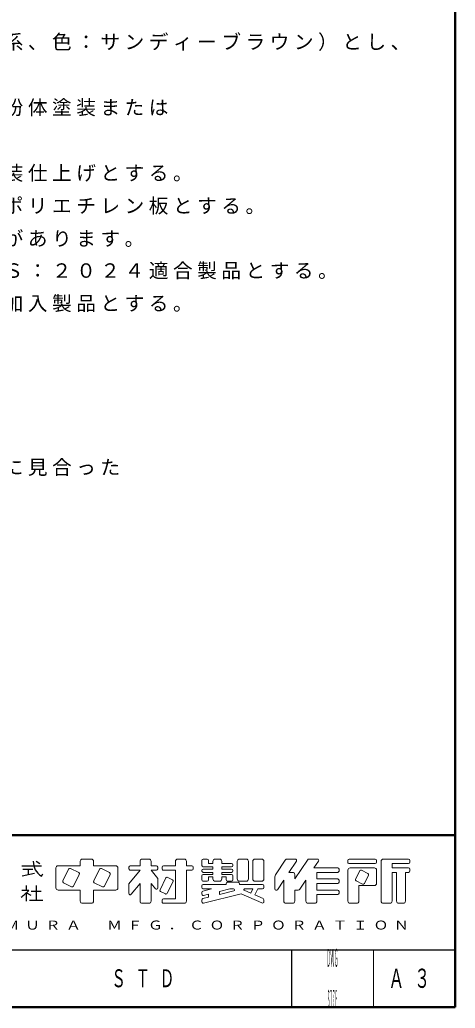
# Model space of a CAD drawing. Units: millimetres on the paper. Extents: x -385 to 0, y -594 to 267.
# Drawn here: x -53.2 to 0, y -0.1 to 120.5 of the extents above; entities that cross this region are included whole.
import ezdxf
from ezdxf.enums import TextEntityAlignment as Align

# ---------------------------------------------------------------- set-up
doc = ezdxf.new("R2010")
doc.units = ezdxf.units.MM
doc.layers.add('CLASS1', color=7, linetype='Continuous', lineweight=13)
doc.layers.add('NAKAMURA図枠', color=7, linetype='Continuous', lineweight=13)
doc.layers.add('図面情報', color=7, linetype='Continuous')
doc.styles.add('ＭＳ ゴシック', font='')
doc.styles.get('ＭＳ ゴシック').set_extended_font_data('MS Gothic')

msp = doc.modelspace()

# ---------------------------------------------------------------- linework, layer by layer
at = {"layer": 'NAKAMURA図枠', "lineweight": 50}
for p, q in [((0, 0), (0, 267)), ((-385, 21), (0, 21)), ((-385, 0), (0, 0))]:
    msp.add_line(p, q, dxfattribs=at)
at = {"layer": 'NAKAMURA図枠', "lineweight": 25}
for p, q in [((-52.931, 17.253), (-50.501, 17.253)), ((-50.719, 17.467), (-51.16, 17.761)), ((-52.889, 16.02), (-51.353, 16.327)), ((-52.796, 16.848), (-51.581, 16.848)), ((-52.121, 16.848), (-52.121, 16.173)), ((-52.391, 14.823), (-52.391, 14.283)), ((-51.176, 14.823), (-51.176, 13.068)), ((-52.931, 14.283), (-52.051, 14.283)), ((-52.391, 13.91), (-52.391, 12.933)), ((-52.34, 13.96), (-51.796, 13.646)), ((-51.783, 14.148), (-50.568, 14.148)), ((-51.986, 13.068), (-50.366, 13.068))]:
    msp.add_line(p, q, dxfattribs=at)
at = {"layer": 'NAKAMURA図枠'}
for p, q in [((-48.746, 16.983), (-48.746, 14.553)), ((-48.476, 17.253), (-45.776, 17.253)), ((-45.975, 16.408), (-46.981, 16.911)), ((-45.776, 17.793), (-45.776, 17.253)), ((-45.506, 18.063), (-44.426, 18.063)), ((-44.156, 17.793), (-44.156, 17.253)), ((-44.156, 17.253), (-41.456, 17.253)), ((-42.195, 16.408), (-43.201, 16.911)), ((-41.186, 16.983), (-41.186, 14.553)), ((-39.836, 17.091), (-39.836, 16.875)), ((-39.674, 17.253), (-38.486, 17.253)), ((-38.486, 17.793), (-38.486, 17.253)), ((-38.216, 18.063), (-37.406, 18.063)), ((-37.136, 17.793), (-37.136, 17.253)), ((-37.136, 17.253), (-36.488, 17.253)), ((-36.326, 17.091), (-36.326, 16.875)), ((-35.786, 17.091), (-35.786, 16.875)), ((-35.624, 17.253), (-34.166, 17.253)), ((-34.166, 17.793), (-34.166, 17.253)), ((-33.896, 18.063), (-33.086, 18.063)), ((-32.816, 17.793), (-32.816, 17.253)), ((-32.816, 17.253), (-32.168, 17.253)), ((-32.006, 17.091), (-32.006, 16.875)), ((-30.926, 17.901), (-30.926, 17.28)), ((-30.764, 18.063), (-30.278, 18.063)), ((-30.764, 17.118), (-29.576, 17.118)), ((-30.116, 17.901), (-30.116, 17.523)), ((-30.116, 17.523), (-29.576, 17.523)), ((-29.576, 17.793), (-29.576, 17.523)), ((-29.576, 17.118), (-29.576, 16.848)), ((-28.766, 18.063), (-29.306, 18.063)), ((-28.496, 17.793), (-28.496, 17.523)), ((-28.496, 17.523), (-27.308, 17.523)), ((-28.496, 17.118), (-27.308, 17.118)), ((-28.496, 17.118), (-28.496, 16.848)), ((-27.146, 17.361), (-27.146, 17.28)), ((-26.606, 17.793), (-26.606, 15.633)), ((-26.336, 18.063), (-25.526, 18.063)), ((-25.256, 17.793), (-25.256, 15.633)), ((-24.716, 17.793), (-24.716, 15.633)), ((-24.446, 18.063), (-23.636, 18.063)), ((-23.366, 17.793), (-23.366, 15.633)), ((-21.88, 16.242), (-20.746, 17.943)), ((-20.521, 18.063), (-19.529, 18.063)), ((-20.306, 16.443), (-19.394, 17.811)), ((-19.586, 15.633), (-18.046, 17.943)), ((-17.821, 18.063), (-16.829, 18.063)), ((-17.246, 16.983), (-16.694, 17.811)), ((-17.246, 16.983), (-14.348, 16.983)), ((-13.106, 17.901), (-13.106, 17.685)), ((-12.944, 18.063), (-9.758, 18.063)), ((-12.944, 17.523), (-9.758, 17.523)), ((-12.836, 16.983), (-9.866, 16.983)), ((-9.596, 17.901), (-9.596, 17.685)), ((-9.056, 17.793), (-9.056, 12.933)), ((-8.786, 18.063), (-5.708, 18.063)), ((-7.706, 17.523), (-7.706, 16.983)), ((-7.706, 17.523), (-5.708, 17.523)), ((-7.706, 16.983), (-5.708, 16.983)), ((-5.546, 17.901), (-5.546, 17.685)), ((-47.198, 16.838), (-47.918, 15.4)), ((-46.622, 14.752), (-45.902, 16.19)), ((-43.418, 16.838), (-44.138, 15.4)), ((-42.842, 14.752), (-42.122, 16.19)), ((-38.486, 16.713), (-39.836, 15.026)), ((-39.674, 16.713), (-38.486, 16.713)), ((-37.136, 16.713), (-36.326, 15.701)), ((-37.136, 16.713), (-36.488, 16.713)), ((-36.326, 15.701), (-36.326, 14.543)), ((-35.318, 15.758), (-36.038, 14.32)), ((-35.624, 16.713), (-34.166, 16.713)), ((-35.101, 15.831), (-34.527, 15.544)), ((-34.166, 16.713), (-34.166, 13.203)), ((-32.816, 16.713), (-32.816, 12.933)), ((-32.816, 16.713), (-32.168, 16.713)), ((-30.926, 16.686), (-30.926, 16.605)), ((-30.926, 16.011), (-30.926, 15.525)), ((-30.764, 16.848), (-29.576, 16.848)), ((-30.764, 16.443), (-29.576, 16.443)), ((-30.764, 16.173), (-29.576, 16.173)), ((-30.116, 15.903), (-29.576, 15.903)), ((-30.116, 15.903), (-30.116, 15.525)), ((-29.576, 16.443), (-29.576, 16.173)), ((-29.576, 15.903), (-29.576, 15.633)), ((-28.496, 16.848), (-27.308, 16.848)), ((-28.496, 16.443), (-27.308, 16.443)), ((-28.496, 16.443), (-28.496, 16.173)), ((-28.496, 16.173), (-27.308, 16.173)), ((-28.496, 15.903), (-28.496, 15.633)), ((-28.496, 15.903), (-27.956, 15.903)), ((-27.956, 15.903), (-27.956, 15.525)), ((-27.146, 16.686), (-27.146, 16.605)), ((-27.146, 16.011), (-27.146, 15.525)), ((-22.016, 15.793), (-22.016, 14.413)), ((-20.306, 16.443), (-19.856, 16.443)), ((-19.586, 16.173), (-19.586, 15.633)), ((-16.886, 16.443), (-14.348, 16.443)), ((-16.886, 16.443), (-16.886, 15.633)), ((-14.186, 16.821), (-14.186, 16.605)), ((-13.106, 16.713), (-13.106, 12.933)), ((-11.666, 16.622), (-12.17, 15.616)), ((-11.449, 16.695), (-10.659, 16.3)), ((-10.586, 16.082), (-11.09, 15.076)), ((-9.596, 16.713), (-9.596, 15.093)), ((-7.706, 16.443), (-7.166, 16.443)), ((-7.706, 16.443), (-7.706, 12.933)), ((-7.166, 16.443), (-7.166, 12.933)), ((-6.086, 16.443), (-5.708, 16.443)), ((-6.086, 16.443), (-6.086, 12.933)), ((-5.546, 16.821), (-5.546, 16.605)), ((-47.845, 15.183), (-46.839, 14.68)), ((-44.065, 15.183), (-43.059, 14.68)), ((-39.836, 15.026), (-39.836, 13.868)), ((-38.486, 15.093), (-39.547, 13.766)), ((-38.486, 15.093), (-38.486, 12.933)), ((-37.136, 15.093), (-36.614, 14.441)), ((-37.136, 15.093), (-37.136, 12.933)), ((-34.454, 15.326), (-35.174, 13.888)), ((-30.926, 14.796), (-30.926, 14.58)), ((-30.764, 15.363), (-30.278, 15.363)), ((-30.764, 14.958), (-27.956, 14.958)), ((-29.306, 15.363), (-28.766, 15.363)), ((-27.956, 15.066), (-27.956, 14.958)), ((-27.794, 15.363), (-27.308, 15.363)), ((-27.794, 15.228), (-26.498, 15.228)), ((-26.336, 15.363), (-25.526, 15.363)), ((-26.336, 15.066), (-26.336, 14.958)), ((-26.336, 14.958), (-23.528, 14.958)), ((-24.446, 15.363), (-23.636, 15.363)), ((-23.366, 14.796), (-23.366, 14.58)), ((-21.719, 14.323), (-20.936, 15.498)), ((-20.936, 15.498), (-20.936, 12.933)), ((-18.966, 14.404), (-18.236, 15.498)), ((-18.236, 15.498), (-18.236, 12.933)), ((-16.886, 15.633), (-14.348, 15.633)), ((-16.886, 15.093), (-16.886, 14.283)), ((-16.886, 15.093), (-14.348, 15.093)), ((-14.186, 15.471), (-14.186, 15.255)), ((-12.097, 15.399), (-11.307, 15.004)), ((-11.756, 14.823), (-11.756, 12.933)), ((-11.756, 14.823), (-9.866, 14.823)), ((-48.476, 14.283), (-45.776, 14.283)), ((-45.776, 14.283), (-45.776, 12.933)), ((-44.156, 14.283), (-41.456, 14.283)), ((-44.156, 14.283), (-44.156, 12.933)), ((-35.965, 14.103), (-35.391, 13.816)), ((-30.926, 13.995), (-30.926, 13.773)), ((-29.74, 14.418), (-30.803, 14.152)), ((-30.116, 13.406), (-30.803, 13.234)), ((-30.764, 14.418), (-29.74, 14.418)), ((-26.15, 13.841), (-30.725, 12.697)), ((-30.116, 13.768), (-30.725, 13.615)), ((-30.116, 13.768), (-30.116, 13.406)), ((-27.513, 14.418), (-28.766, 14.105)), ((-27.023, 14.179), (-28.766, 13.743)), ((-28.766, 14.105), (-28.766, 13.743)), ((-27.513, 14.418), (-27.053, 14.418)), ((-26.15, 13.841), (-23.594, 12.705)), ((-25.771, 14.263), (-24.968, 13.906)), ((-25.738, 14.418), (-24.712, 14.418)), ((-24.968, 13.906), (-24.712, 14.418)), ((-24.474, 13.687), (-24.108, 14.418)), ((-24.474, 13.687), (-23.462, 13.237)), ((-24.108, 14.418), (-23.528, 14.418)), ((-19.586, 14.283), (-19.19, 14.283)), ((-19.586, 14.283), (-19.586, 12.933)), ((-16.886, 14.283), (-14.348, 14.283)), ((-16.886, 13.743), (-16.886, 12.933)), ((-16.886, 13.743), (-14.348, 13.743)), ((-14.186, 14.121), (-14.186, 13.905)), ((-45.506, 12.663), (-44.426, 12.663)), ((-38.216, 12.663), (-37.406, 12.663)), ((-35.786, 13.041), (-35.786, 12.825)), ((-35.624, 13.203), (-34.166, 13.203)), ((-35.624, 12.663), (-33.086, 12.663)), ((-30.926, 13.077), (-30.926, 12.854)), ((-23.366, 13.089), (-23.366, 12.853)), ((-20.666, 12.663), (-19.856, 12.663)), ((-17.966, 12.663), (-17.156, 12.663)), ((-12.836, 12.663), (-12.026, 12.663)), ((-8.786, 12.663), (-7.976, 12.663)), ((-6.896, 12.663), (-6.356, 12.663)), ((-10, 7), (-10, 0))]:
    msp.add_line(p, q, dxfattribs=at)
at = {"layer": 'NAKAMURA図枠', "color": 211, "lineweight": 25}
for p, q in [((-242.5, 7), (0, 7)), ((-20, 7), (-20, 0))]:
    msp.add_line(p, q, dxfattribs=at)
at = {"layer": 'NAKAMURA図枠', "lineweight": 25}
for centre, radius, start, end in [((-49.563, 17.694), 1.953, 177.09472, 240.51891), ((-51.54, 16.805), 1.299, 321.42112, 334.8249), ((-55.66, 17.226), 4.657, 304.87257, 320.80411)]:
    msp.add_arc(centre, radius, start, end, dxfattribs=at)
at = {"layer": 'NAKAMURA図枠'}
for centre, radius, start, end in [((-48.476, 16.983), 0.27, 89.99998, 179.99996), ((-47.054, 16.766), 0.162, 63.43492, 153.43499), ((-45.506, 17.793), 0.27, 89.99998, 179.99996), ((-44.426, 17.793), 0.27, 0, 89.99998), ((-43.274, 16.766), 0.162, 63.43492, 153.43499), ((-41.456, 16.983), 0.27, 0, 89.99998), ((-39.674, 17.091), 0.162, 89.99998, 179.99996), ((-38.216, 17.793), 0.27, 89.99998, 179.99996), ((-37.406, 17.793), 0.27, 0, 89.99998), ((-36.488, 17.091), 0.162, 0, 89.99998), ((-35.624, 17.091), 0.162, 89.99998, 179.99996), ((-33.896, 17.793), 0.27, 89.99998, 179.99996), ((-33.086, 17.793), 0.27, 0, 89.99998), ((-32.168, 17.091), 0.162, 0, 89.99998), ((-30.764, 17.901), 0.162, 89.99998, 179.99996), ((-30.764, 17.28), 0.162, 179.99998, 270.00002), ((-30.278, 17.901), 0.162, 0, 89.99998), ((-29.306, 17.793), 0.27, 89.99998, 179.99996), ((-28.766, 17.793), 0.27, 0, 89.99998), ((-27.308, 17.361), 0.162, 0, 89.99998), ((-27.308, 17.28), 0.162, 270.00002, 0), ((-26.336, 17.793), 0.27, 89.99998, 179.99996), ((-25.526, 17.793), 0.27, 0, 89.99998), ((-24.446, 17.793), 0.27, 89.99998, 179.99996), ((-23.636, 17.793), 0.27, 0, 89.99998), ((-20.521, 17.793), 0.27, 89.99998, 146.30984), ((-19.529, 17.901), 0.162, 326.31015, 89.99998), ((-17.821, 17.793), 0.27, 89.99998, 146.3098), ((-16.829, 17.901), 0.162, 326.31003, 89.99998), ((-14.348, 16.821), 0.162, 0, 89.99998), ((-12.944, 17.901), 0.162, 89.99998, 179.99996), ((-12.944, 17.685), 0.162, 179.99998, 270.00002), ((-12.836, 16.713), 0.27, 89.99998, 179.99996), ((-9.866, 16.713), 0.27, 0, 89.99998), ((-9.758, 17.901), 0.162, 0, 89.99998), ((-9.758, 17.685), 0.162, 270.00002, 0), ((-8.786, 17.793), 0.27, 89.99998, 179.99996), ((-5.708, 17.901), 0.162, 0, 89.99998), ((-5.708, 17.685), 0.162, 270.00002, 0), ((-5.708, 16.821), 0.162, 0, 89.99998), ((-46.047, 16.263), 0.162, 333.4349, 63.43487), ((-42.267, 16.263), 0.162, 333.4349, 63.43487), ((-39.674, 16.875), 0.162, 179.99998, 270.00002), ((-36.488, 16.875), 0.162, 270.00002, 0), ((-35.624, 16.875), 0.162, 179.99998, 270.00002), ((-35.174, 15.686), 0.162, 63.43487, 153.43498), ((-32.168, 16.875), 0.162, 270.00002, 0), ((-30.764, 16.686), 0.162, 89.99998, 179.99996), ((-30.764, 16.605), 0.162, 179.99998, 270.00002), ((-30.764, 16.011), 0.162, 89.99998, 179.99996), ((-27.308, 16.686), 0.162, 0, 89.99998), ((-27.308, 16.605), 0.162, 270.00002, 0), ((-27.308, 16.011), 0.162, 0, 89.99998), ((-21.206, 15.793), 0.81, 146.30999, 179.99996), ((-19.856, 16.173), 0.27, 0, 89.99998), ((-14.348, 16.605), 0.162, 270.00002, 0), ((-11.522, 16.55), 0.162, 63.43447, 153.43474), ((-10.731, 16.155), 0.162, 333.43484, 63.43447), ((-5.708, 16.605), 0.162, 270.00002, 0), ((-48.476, 14.553), 0.27, 179.99998, 270.00002), ((-47.773, 15.328), 0.162, 153.43495, 243.43485), ((-46.766, 14.825), 0.162, 243.43498, 333.43496), ((-43.993, 15.328), 0.162, 153.43495, 243.43485), ((-42.986, 14.825), 0.162, 243.43498, 333.43496), ((-41.456, 14.553), 0.27, 270.00002, 0), ((-36.488, 14.543), 0.162, 218.65962, 0), ((-34.599, 15.399), 0.162, 333.43492, 63.43493), ((-30.764, 15.525), 0.162, 179.99998, 270.00002), ((-30.764, 14.796), 0.162, 89.99998, 179.99996), ((-30.764, 14.58), 0.162, 179.99998, 270.00002), ((-30.278, 15.525), 0.162, 270.00002, 0), ((-29.306, 15.633), 0.27, 179.99998, 270.00002), ((-28.766, 15.633), 0.27, 270.00002, 0), ((-27.794, 15.525), 0.162, 179.99998, 270.00002), ((-27.794, 15.066), 0.162, 89.99998, 179.99996), ((-27.308, 15.525), 0.162, 270.00002, 0), ((-26.336, 15.633), 0.27, 179.99998, 270.00002), ((-26.498, 15.066), 0.162, 0, 89.99998), ((-25.526, 15.633), 0.27, 270.00002, 0), ((-24.446, 15.633), 0.27, 179.99998, 270.00002), ((-23.636, 15.633), 0.27, 270.00002, 0), ((-23.528, 14.796), 0.162, 0, 89.99998), ((-23.528, 14.58), 0.162, 270.00002, 0), ((-14.348, 15.471), 0.162, 0, 89.99998), ((-14.348, 15.255), 0.162, 270.00002, 0), ((-12.025, 15.544), 0.162, 153.43517, 243.43529), ((-11.234, 15.149), 0.162, 243.43534, 333.43491), ((-9.866, 15.093), 0.27, 270.00002, 0), ((-39.674, 13.868), 0.162, 179.99998, 321.34037), ((-35.893, 14.248), 0.162, 153.43487, 243.4348), ((-35.318, 13.961), 0.162, 243.43487, 333.43498), ((-30.764, 13.995), 0.162, 104.03614, 179.99996), ((-30.764, 13.773), 0.162, 179.99998, 284.03612), ((-27.053, 14.297), 0.121, 284.0365, 89.99998), ((-25.738, 14.337), 0.081, 89.99998, 246.03817), ((-21.854, 14.413), 0.162, 179.99998, 326.30997), ((-19.19, 14.553), 0.27, 270.00002, 326.31002), ((-14.348, 14.121), 0.162, 0, 89.99998), ((-14.348, 13.905), 0.162, 270.00002, 0), ((-45.506, 12.933), 0.27, 179.99998, 270.00002), ((-44.426, 12.933), 0.27, 270.00002, 0), ((-38.216, 12.933), 0.27, 179.99998, 270.00002), ((-37.406, 12.933), 0.27, 270.00002, 0), ((-35.624, 13.041), 0.162, 89.99998, 179.99996), ((-35.624, 12.825), 0.162, 179.99998, 270.00002), ((-33.086, 12.933), 0.27, 270.00002, 0), ((-30.764, 13.077), 0.162, 104.03614, 179.99996), ((-30.764, 12.854), 0.162, 179.99998, 284.03612), ((-23.528, 12.853), 0.162, 246.03699, 0), ((-23.528, 13.089), 0.162, 0, 66.03701), ((-20.666, 12.933), 0.27, 179.99998, 270.00002), ((-19.856, 12.933), 0.27, 270.00002, 0), ((-17.966, 12.933), 0.27, 179.99998, 270.00002), ((-17.156, 12.933), 0.27, 270.00002, 0), ((-12.836, 12.933), 0.27, 179.99998, 270.00002), ((-12.026, 12.933), 0.27, 270.00002, 0), ((-8.786, 12.933), 0.27, 179.99998, 270.00002), ((-7.976, 12.933), 0.27, 270.00002, 0), ((-6.896, 12.933), 0.27, 179.99998, 270.00002), ((-6.356, 12.933), 0.27, 270.00002, 0)]:
    msp.add_arc(centre, radius, start, end, dxfattribs=at)

# ---------------------------------------------------------------- texts
at = {"layer": 'CLASS1', "char_height": 1.76, "attachment_point": 1, "style": 'ＭＳ ゴシック'}
for s, insert in [('\\T1.23;木材は、木粉入り再生プラスチック（ポリプロピレン系、色：サンディーブラウン）とし、', (-126, 118.66)), ('\\T1.23;鋼材は、電気亜鉛メッキ処理の上、ポリエステル樹脂粉体塗装または', (-126, 110.66)), ('\\T1.23;ポストは、アルミ押出材としポリエステル樹脂粉体塗装仕上げとする。', (-126, 102.66)), ('\\T1.23;プラスチック部品は、ポリエチレン回転成型品およびポリエチレン板とする。', (-126, 98.66)), ('\\T1.23;プラスチック部品の外形寸法は、設計値と異なる場合があります。', (-126, 94.66)), ('\\T1.23;本製品は、遊具の安全に関する規準ＪＰＦＡ－ＳＰ－Ｓ：２０２４適合製品とする。', (-126, 90.757)), ('\\T1.23;本製品は、（一社）日本公園施設業協会賠償責任保険加入製品とする。', (-126, 86.757)), ('\\T1.23;安全領域内には、障害物等がないものとし、落下高さに見合った', (-126, 66.757))]:
    msp.add_mtext(s, dxfattribs=dict(at, insert=insert))
at = {"layer": 'NAKAMURA図枠', "style": 'ＭＳ ゴシック'}
for s, width, p in [('ＤＷＧ', 0.15, (-15, 6)), ('ＳＩＺＥ', 0.1, (-15, 1))]:
    msp.add_text(s, height=2.199, dxfattribs=dict(at, width=width)).set_placement(p, align=Align.MIDDLE_CENTER)
at = {"layer": 'NAKAMURA図枠', "color": 4, "attachment_point": 5, "style": 'ＭＳ ゴシック'}
for s, insert, char_height in [('\\T1.39;\\W1.2;ＮＡＫＡＭＵＲＡ\u3000ＭＦＧ．ＣＯＲＰＯＲＡＴＩＯＮ', (-35, 10), 1.1), ('\\T1.64;\\W0.6;Ａ３', (-5, 3.5), 2.346)]:
    msp.add_mtext(s, dxfattribs=dict(at, insert=insert, char_height=char_height))
at = {"layer": '図面情報', "insert": (-42, 3.5), "char_height": 2.199, "attachment_point": 4, "style": 'ＭＳ ゴシック'}
msp.add_mtext('\\T1.64;\\W0.6;ＳＴＤ', dxfattribs=at)

doc.saveas('drawing.dxf')
